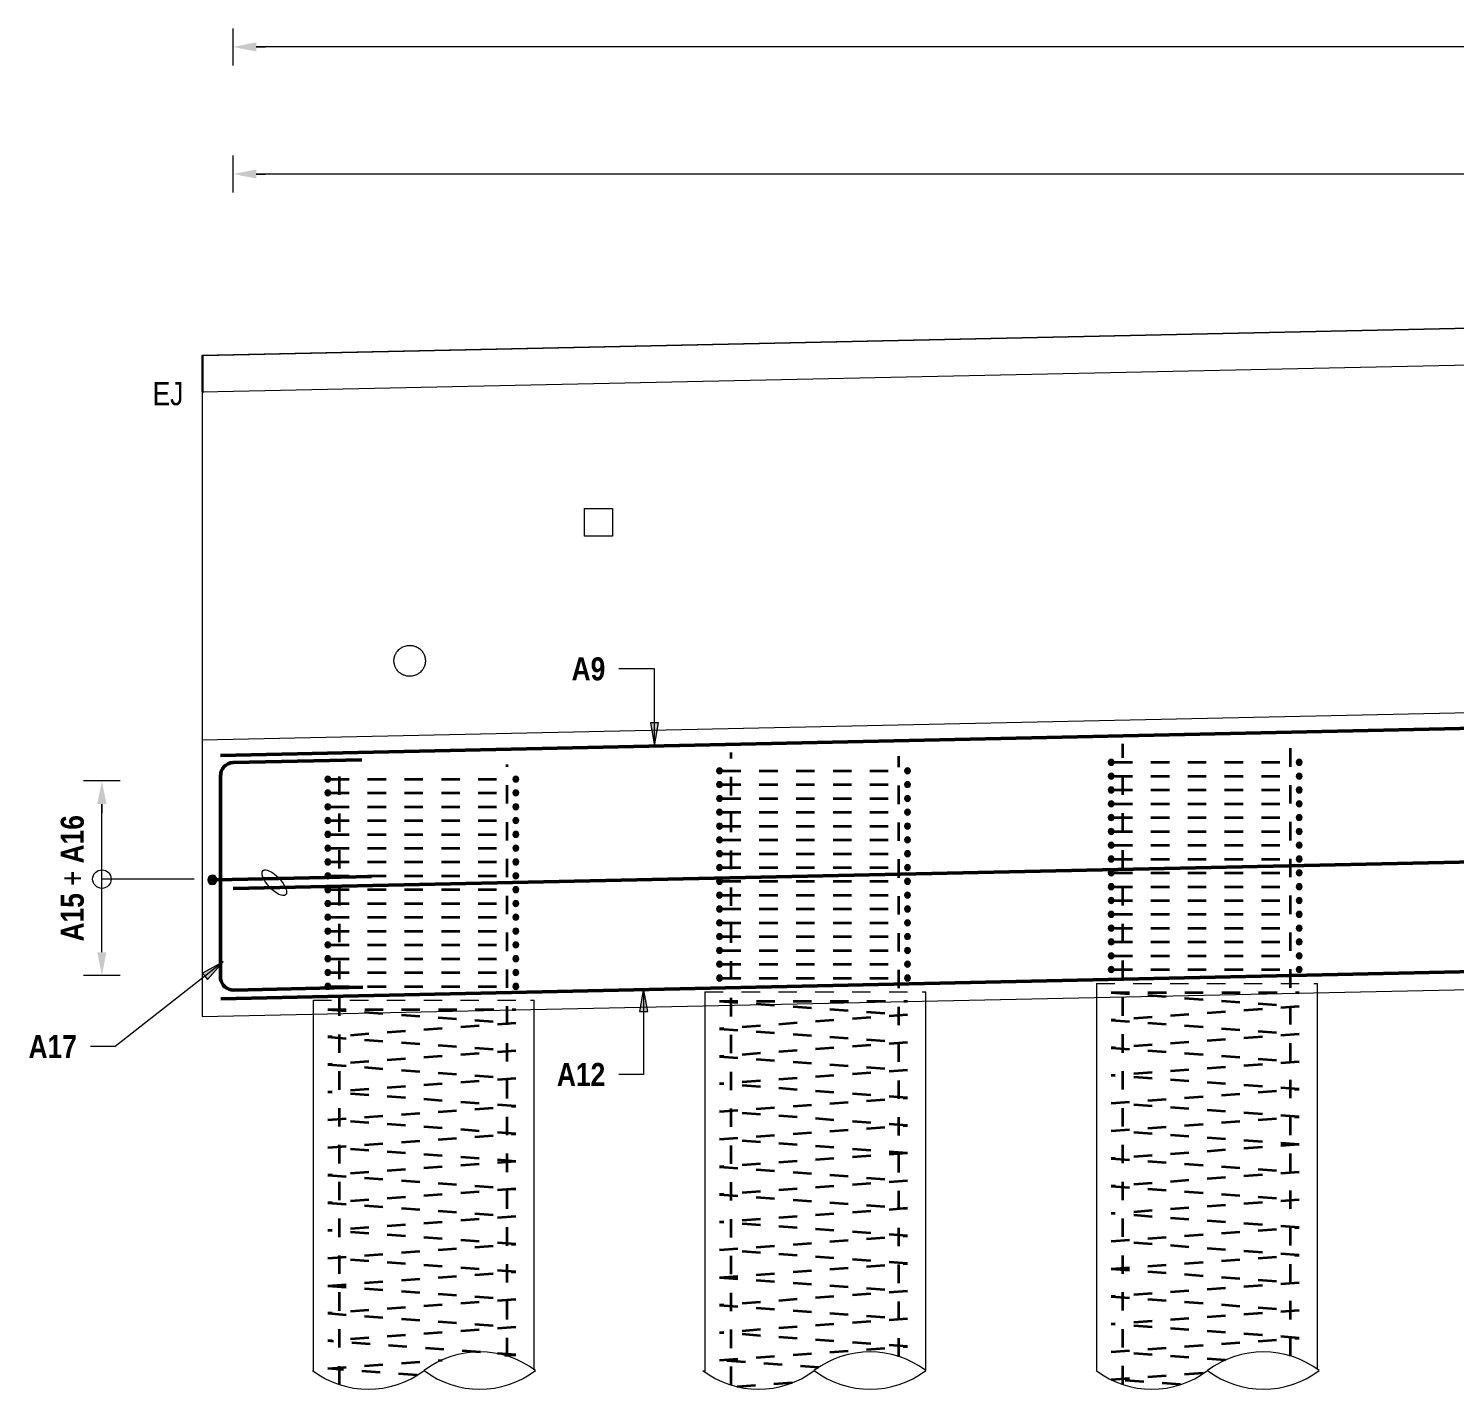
# Model space of a CAD drawing. Header units: metres. Extents: x -1137 to -1030, y 3 to 549.
# Drawn here: x -1097.96 to -1090.22, y 16.15 to 23.57 of the extents above; entities that cross this region are included whole.
import ezdxf

# ---------------------------------------------------------------- set-up
doc = ezdxf.new("R2010")
doc.units = ezdxf.units.M
doc.linetypes.add('JacobsDash', pattern=[0.0045, 0.003, -0.0015])
for name, color, linetype, lineweight in [('A-ANNO-NOTE', 7, 'Continuous', 9), ('A-DETL', 7, 'Continuous', 13), ('A-DETL-GENF', 7, 'Continuous', 9), ('G-ANNO-TEXT', 7, 'Continuous', 9), ('S-BEAM', 7, 'Continuous', 50), ('S-FNDN', 7, 'Continuous', 50), ('S-FNDN-HDLN', 7, 'JacobsDash', 18)]:
    doc.layers.add(name, color=color, linetype=linetype, lineweight=lineweight)
doc.styles.add('Arial Narrow_1', font='ARIALN.TTF', dxfattribs={"height": 0.125})
doc.styles.add('Arial Narrow_B', font='ARIALNB.TTF', dxfattribs={"height": 0.125})

# ---------------------------------------------------------------- blocks, each defined once
blk = doc.blocks.new('01_SFO_FRP_Pile_CastInPlace_CS_BR08 - CAST-IN-PLACE PILE - 1200-8661432-DRG-2873075 - ELEVATION - ABUTMENT B Copy 1')
at = {"layer": 'S-FNDN', "lineweight": 13}
for p, q in [((-1135.2205, 18.2167), (-1135.2205, 16.2801)), ((-1134.0205, 16.2866), (-1134.0205, 18.2424))]:
    blk.add_line(p, q, dxfattribs=at)
at = {"layer": 'S-FNDN-HDLN', "lineweight": 13}
for p, q in [((-1135.2205, 18.293), (-1135.2205, 18.2167)), ((-1135.2205, 18.293), (-1134.0406, 18.293)), ((-1134.0406, 18.293), (-1134.0205, 18.293)), ((-1134.0205, 18.2425), (-1134.0205, 18.293))]:
    blk.add_line(p, q, dxfattribs=at)
blk = doc.blocks.new('01_SFO_FRP_Pile_CastInPlace_CS_BR08 - CAST-IN-PLACE PILE - 1200-8661394-DRG-2873075 - ELEVATION - ABUTMENT B Copy 1')
at = {"layer": 'S-FNDN', "lineweight": 13}
for p, q in [((-1133.0955, 18.2623), (-1133.0955, 16.2751)), ((-1131.8955, 16.2821), (-1131.8955, 18.2881))]:
    blk.add_line(p, q, dxfattribs=at)
at = {"layer": 'S-FNDN-HDLN', "lineweight": 13}
for p, q in [((-1133.0955, 18.338), (-1133.0955, 18.2624)), ((-1133.0955, 18.338), (-1131.9156, 18.338)), ((-1131.9156, 18.338), (-1131.8955, 18.338)), ((-1131.8955, 18.2881), (-1131.8955, 18.338))]:
    blk.add_line(p, q, dxfattribs=at)
blk = doc.blocks.new('S_Det_Reinf_Bar Section_2D Grey - N32-6361576-DRG-2873075 - ELEVATION - ABUTMENT B Copy 1')
at = {"layer": 'A-DETL-GENF', "true_color": 0x808080}
blk.add_hatch(color=8, dxfattribs=at).paths.add_polyline_path([(-1135.1405, 18.352), (-1135.1364, 18.3526), (-1135.1325, 18.3542), (-1135.1292, 18.3567), (-1135.1267, 18.36), (-1135.1251, 18.3639), (-1135.1245, 18.368), (-1135.1251, 18.3722), (-1135.1267, 18.376), (-1135.1292, 18.3793), (-1135.1325, 18.3819), (-1135.1364, 18.3835), (-1135.1405, 18.384), (-1135.1447, 18.3835), (-1135.1485, 18.3819), (-1135.1519, 18.3793), (-1135.1544, 18.376), (-1135.156, 18.3722), (-1135.1565, 18.368), (-1135.156, 18.3639), (-1135.1544, 18.36), (-1135.1519, 18.3567), (-1135.1485, 18.3542), (-1135.1447, 18.3526)])
at = {"layer": 'A-DETL-GENF', "color": 8, "lineweight": 18, "true_color": 0x808080}
for start, end in [(0, 180), (180, 0)]:
    blk.add_arc((-1135.1405, 18.368), 0.016, start, end, dxfattribs=at)
blk = doc.blocks.new('S_Det_Reinf_Bar Section_2D Grey - N32-6361679-DRG-2873075 - ELEVATION - ABUTMENT B Copy 1')
at = {"layer": 'A-DETL-GENF', "true_color": 0x808080}
blk.add_hatch(color=8, dxfattribs=at).paths.add_polyline_path([(-1134.1205, 18.352), (-1134.1153, 18.353), (-1134.1125, 18.3542), (-1134.1092, 18.3567), (-1134.1067, 18.36), (-1134.1051, 18.3639), (-1134.1045, 18.368), (-1134.1051, 18.3722), (-1134.1067, 18.376), (-1134.1092, 18.3793), (-1134.1125, 18.3819), (-1134.1164, 18.3835), (-1134.1205, 18.384), (-1134.1247, 18.3835), (-1134.1285, 18.3819), (-1134.1319, 18.3793), (-1134.1344, 18.376), (-1134.136, 18.3722), (-1134.1365, 18.368), (-1134.136, 18.3639), (-1134.1344, 18.36), (-1134.1319, 18.3567), (-1134.1285, 18.3542), (-1134.1247, 18.3526)])
at = {"layer": 'A-DETL-GENF', "color": 8, "lineweight": 18, "true_color": 0x808080}
for start, end in [(0, 180), (180, 0)]:
    blk.add_arc((-1134.1205, 18.368), 0.016, start, end, dxfattribs=at)
blk = doc.blocks.new('S_Det_Reinf_Bar Section_2D Grey - N32-V14-DRG-2873075 - ELEVATION - ABUTMENT B Copy 1')
at = {"layer": 'A-DETL-GENF', "true_color": 0x808080}
blk.add_hatch(color=8, dxfattribs=at).paths.add_polyline_path([(-1130.8905, 18.818), (-1130.8864, 18.8186), (-1130.8825, 18.8202), (-1130.8792, 18.8227), (-1130.8767, 18.826), (-1130.8751, 18.8299), (-1130.8745, 18.834), (-1130.8751, 18.8382), (-1130.8767, 18.842), (-1130.8792, 18.8453), (-1130.8825, 18.8479), (-1130.8864, 18.8495), (-1130.8908, 18.85), (-1130.8947, 18.8495), (-1130.8985, 18.8479), (-1130.9019, 18.8453), (-1130.9044, 18.842), (-1130.906, 18.8382), (-1130.9065, 18.834), (-1130.906, 18.8299), (-1130.9044, 18.826), (-1130.9019, 18.8227), (-1130.8985, 18.8202), (-1130.8947, 18.8186)])
at = {"layer": 'A-DETL-GENF', "color": 8, "lineweight": 18, "true_color": 0x808080}
for start, end in [(0, 180), (180, 0)]:
    blk.add_arc((-1130.8905, 18.834), 0.016, start, end, dxfattribs=at)
blk = doc.blocks.new('S_Det_Reinf_Bar Section_2D Grey - N32-V15-DRG-2873075 - ELEVATION - ABUTMENT B Copy 1')
at = {"layer": 'A-DETL-GENF', "true_color": 0x808080}
blk.add_hatch(color=8, dxfattribs=at).paths.add_polyline_path([(-1129.8705, 18.818), (-1129.8664, 18.8186), (-1129.8625, 18.8202), (-1129.8592, 18.8227), (-1129.8567, 18.826), (-1129.8551, 18.8299), (-1129.8545, 18.834), (-1129.8551, 18.8382), (-1129.8567, 18.842), (-1129.8592, 18.8453), (-1129.8625, 18.8479), (-1129.8664, 18.8495), (-1129.8708, 18.85), (-1129.8747, 18.8495), (-1129.8785, 18.8479), (-1129.8819, 18.8453), (-1129.8844, 18.842), (-1129.886, 18.8382), (-1129.8865, 18.834), (-1129.886, 18.8299), (-1129.8844, 18.826), (-1129.8819, 18.8227), (-1129.8785, 18.8202), (-1129.8747, 18.8186)])
at = {"layer": 'A-DETL-GENF', "color": 8, "lineweight": 18, "true_color": 0x808080}
for start, end in [(0, 180), (180, 0)]:
    blk.add_arc((-1129.8705, 18.834), 0.016, start, end, dxfattribs=at)
blk = doc.blocks.new('CS_DET_Pile-Column_BreakLine - CS_Tubular BreakLine-6356722-DRG-2873075 - ELEVATION - ABUTMENT B Copy 1')
at = {"layer": 'A-DETL-GENF', "lineweight": 18}
for centre, start, end in [((-1132.1987, 15.8813), 52.95733, 127.04267), ((-1132.8037, 16.6829), 232.95733, 307.04267), ((-1132.1987, 16.6829), 232.95733, 307.04267)]:
    blk.add_arc(centre, 0.5022, start, end, dxfattribs=at)
blk = doc.blocks.new('CS_DET_Rebar Combined - Multiple Bar-7574217-DRG-2873075 - ELEVATION - ABUTMENT B Copy 1')
at = {"layer": 'A-DETL-GENF'}
blk.add_hatch(color=256, dxfattribs=at).paths.add_polyline_path([(-1135.7669, 18.9209), (-1135.7604, 18.9219), (-1135.7544, 18.9245), (-1135.7494, 18.9286), (-1135.7455, 18.9338), (-1135.7431, 18.9399), (-1135.7424, 18.9464), (-1135.7434, 18.9529), (-1135.746, 18.9588), (-1135.7501, 18.9639), (-1135.7554, 18.9678), (-1135.7615, 18.9701), (-1135.768, 18.9709), (-1135.7744, 18.9699), (-1135.7804, 18.9672), (-1135.7855, 18.9632), (-1135.7893, 18.9579), (-1135.7917, 18.9518), (-1135.7924, 18.9453), (-1135.7914, 18.9389), (-1135.7888, 18.9329), (-1135.7847, 18.9278), (-1135.7794, 18.9239), (-1135.7734, 18.9216)])
at = {"layer": 'A-DETL-GENF', "lineweight": 50}
blk.add_line((-1135.7424, 18.9464), (-1134.9039, 18.9645), dxfattribs=at)
at = {"layer": 'A-DETL-GENF'}
for start, end in [(1.23959, 181.23959), (181.23959, 1.23959)]:
    blk.add_arc((-1135.7674, 18.9459), 0.025, start, end, dxfattribs=at)
blk = doc.blocks.new('T2DExtentArrowReinf_v1 - Extent-9258357-DRG-2873075 - ELEVATION - ABUTMENT B Copy 1')
at = {"layer": 'A-DETL-GENF'}
for p, q in [((-1135.6539, 22.7674), (-1135.6539, 22.7774)), ((-1105.3613, 22.7774), (-1135.5289, 22.7774))]:
    blk.add_line(p, q, dxfattribs=at)
blk = doc.blocks.new('T2DExtentArrowReinf_v1 - Extent-7574222-DRG-2873075 - ELEVATION - ABUTMENT B Copy 1')
at = {"layer": 'A-DETL-GENF'}
for p, q in [((-1136.3566, 19.4827), (-1136.3666, 19.4827)), ((-1136.3666, 18.5533), (-1136.3666, 19.3577)), ((-1136.3766, 18.4283), (-1136.3379, 18.4283))]:
    blk.add_line(p, q, dxfattribs=at)
blk = doc.blocks.new('T2DExtentArrowReinf_v1 - Extent-9257225-DRG-2873075 - ELEVATION - ABUTMENT B Copy 1')
at = {"layer": 'A-DETL-GENF'}
for p, q in [((-1135.6539, 23.4574), (-1135.6539, 23.4674)), ((-1105.3613, 23.4674), (-1135.5289, 23.4674))]:
    blk.add_line(p, q, dxfattribs=at)

msp = doc.modelspace()

# ---------------------------------------------------------------- hatches: boundary and pattern name
at = {"layer": 'A-ANNO-NOTE'}
for points in [[(-1096.7243, 23.4424), (-1096.7243, 23.4924), (-1096.8493, 23.4674)], [(-1096.7243, 22.7524), (-1096.7243, 22.8024), (-1096.8493, 22.7774)], [(-1097.537, 19.3577), (-1097.562, 19.4827), (-1097.587, 19.3577)], [(-1097.562, 18.4283), (-1097.537, 18.5533), (-1097.587, 18.5533)]]:
    msp.add_hatch(color=256, dxfattribs=at).paths.add_polyline_path(points)
at = {"layer": 'G-ANNO-TEXT'}
for points in [[(-1094.5636, 19.6733), (-1094.5416, 19.7983), (-1094.5856, 19.7983)], [(-1096.9039, 18.5001), (-1097.0158, 18.4403), (-1096.9886, 18.4056)], [(-1094.6223, 18.3558), (-1094.6443, 18.2308), (-1094.6003, 18.2308)]]:
    msp.add_hatch(color=256, dxfattribs=at).paths.add_polyline_path(points)

# ---------------------------------------------------------------- linework, layer by layer
at = {"layer": 'A-ANNO-NOTE'}
for p, q in [((-1096.8493, 23.3674), (-1096.8493, 23.5674)), ((-1096.7243, 23.4674), (-1096.6743, 23.4674)), ((-1096.8493, 22.6774), (-1096.8493, 22.8774)), ((-1096.7243, 22.7774), (-1096.6743, 22.7774)), ((-1097.462, 19.4827), (-1097.662, 19.4827)), ((-1097.562, 19.3577), (-1097.562, 19.3077)), ((-1097.562, 18.5533), (-1097.562, 18.6033)), ((-1097.662, 18.4283), (-1097.462, 18.4283))]:
    msp.add_line(p, q, dxfattribs=at)
msp.add_circle((-1097.562, 18.9499), 0.05, dxfattribs=at)
at = {"layer": 'A-DETL'}
for p in [(-1080.2634, 22.153), (-1097.0129, 21.5905)]:
    msp.add_line(p, (-1097.0129, 21.7905), dxfattribs=at)
at = {"layer": 'A-DETL', "lineweight": 18}
for p, q in [((-1097.0178, 21.7946), (-1083.8235, 22.0779)), ((-1097.0178, 21.5945), (-1097.0178, 21.7946)), ((-1094.9427, 20.812), (-1094.9427, 20.962)), ((-1094.9427, 20.962), (-1094.7905, 20.962)), ((-1094.7905, 20.962), (-1094.7905, 20.812)), ((-1094.7905, 20.812), (-1094.9427, 20.812)), ((-1097.062, 18.9499), (-1097.562, 18.9499))]:
    msp.add_line(p, q, dxfattribs=at)
at = {"layer": 'A-DETL', "lineweight": 50}
for p, q in [((-1096.9178, 19.6212), (-1087.3366, 19.8286)), ((-1096.8495, 19.5827), (-1096.1512, 19.5978)), ((-1096.9178, 18.4093), (-1096.9178, 19.5081)), ((-1096.8493, 18.8986), (-1085.745, 19.1389)), ((-1087.3366, 18.5082), (-1096.916, 18.301)), ((-1096.1469, 18.3626), (-1096.8468, 18.3475))]:
    msp.add_line(p, q, dxfattribs=at)
at = {"layer": 'A-DETL', "color": 8, "linetype": 'JacobsDash', "lineweight": 35, "true_color": 0x808080}
for p, q in [((-1092.0233, 16.2075), (-1092.0233, 19.684)), ((-1091.1133, 16.3603), (-1091.1133, 19.664)), ((-1096.2733, 16.207), (-1096.2733, 19.593)), ((-1094.1483, 16.2047), (-1094.1483, 19.638)), ((-1093.2383, 16.3575), (-1093.2383, 19.618)), ((-1092.0699, 19.584), (-1091.0819, 19.584)), ((-1095.3633, 16.3598), (-1095.3633, 19.573)), ((-1094.1949, 19.538), (-1093.2069, 19.538)), ((-1092.0699, 19.509), (-1091.0819, 19.509)), ((-1096.3199, 19.493), (-1095.3319, 19.493)), ((-1094.1949, 19.463), (-1093.2069, 19.463)), ((-1092.0699, 19.434), (-1091.0819, 19.434)), ((-1096.3199, 19.418), (-1095.3319, 19.418)), ((-1096.3199, 19.343), (-1095.3319, 19.343)), ((-1094.1949, 19.388), (-1093.2069, 19.388)), ((-1092.0699, 19.359), (-1091.0819, 19.359)), ((-1096.3199, 19.268), (-1095.3319, 19.268)), ((-1094.1949, 19.313), (-1093.2069, 19.313)), ((-1092.0699, 19.284), (-1091.0819, 19.284)), ((-1096.3199, 19.193), (-1095.3319, 19.193)), ((-1094.1949, 19.238), (-1093.2069, 19.238)), ((-1092.0699, 19.209), (-1091.0819, 19.209)), ((-1096.3199, 19.118), (-1095.3319, 19.118)), ((-1094.1949, 19.163), (-1093.2069, 19.163)), ((-1092.0699, 19.134), (-1091.0819, 19.134)), ((-1096.3199, 19.043), (-1095.3319, 19.043)), ((-1094.1949, 19.088), (-1093.2069, 19.088)), ((-1092.0699, 19.059), (-1091.0819, 19.059)), ((-1096.3199, 18.968), (-1095.3319, 18.968)), ((-1094.1949, 19.013), (-1093.2069, 19.013)), ((-1092.0699, 18.984), (-1091.0819, 18.984)), ((-1096.3199, 18.893), (-1095.3319, 18.893)), ((-1094.1949, 18.938), (-1093.2069, 18.938)), ((-1092.0699, 18.909), (-1091.0819, 18.909)), ((-1096.3199, 18.818), (-1095.3319, 18.818)), ((-1094.1949, 18.863), (-1093.2069, 18.863)), ((-1092.0699, 18.834), (-1091.0819, 18.834)), ((-1096.3199, 18.743), (-1095.3319, 18.743)), ((-1094.1949, 18.788), (-1093.2069, 18.788)), ((-1092.0699, 18.759), (-1091.0819, 18.759)), ((-1096.3199, 18.668), (-1095.3319, 18.668)), ((-1094.1949, 18.713), (-1093.2069, 18.713)), ((-1092.0699, 18.684), (-1091.0819, 18.684)), ((-1096.3199, 18.593), (-1095.3319, 18.593)), ((-1094.1949, 18.638), (-1093.2069, 18.638)), ((-1092.0699, 18.609), (-1091.0819, 18.609)), ((-1096.3199, 18.518), (-1095.3319, 18.518)), ((-1094.1949, 18.563), (-1093.2069, 18.563)), ((-1092.0699, 18.534), (-1091.0819, 18.534)), ((-1096.3199, 18.443), (-1095.3319, 18.443)), ((-1094.1949, 18.488), (-1093.2069, 18.488)), ((-1092.0699, 18.459), (-1091.0819, 18.459)), ((-1096.3199, 18.368), (-1095.3319, 18.368)), ((-1094.1949, 18.413), (-1093.2069, 18.413)), ((-1094.2109, 18.288), (-1093.1909, 18.213)), ((-1094.2109, 18.288), (-1093.1909, 18.288)), ((-1092.0859, 18.334), (-1091.0659, 18.259)), ((-1092.0859, 18.334), (-1091.0659, 18.334)), ((-1096.3359, 18.243), (-1095.3159, 18.168)), ((-1096.3359, 18.243), (-1095.3159, 18.243)), ((-1093.1909, 18.213), (-1094.2109, 18.138)), ((-1091.0659, 18.259), (-1092.0859, 18.184)), ((-1092.0859, 18.184), (-1091.0659, 18.109)), ((-1095.3159, 18.168), (-1096.3359, 18.093)), ((-1094.2109, 18.138), (-1093.1909, 18.063)), ((-1091.0659, 18.109), (-1092.0859, 18.034)), ((-1096.3359, 18.093), (-1095.3159, 18.018)), ((-1093.1909, 18.063), (-1094.2109, 17.988)), ((-1092.0859, 18.034), (-1091.0659, 17.959)), ((-1095.3159, 18.018), (-1096.3359, 17.943)), ((-1094.2109, 17.988), (-1093.1909, 17.913)), ((-1091.0659, 17.959), (-1092.0859, 17.884)), ((-1096.3359, 17.943), (-1095.3159, 17.868)), ((-1093.1909, 17.913), (-1094.2109, 17.838)), ((-1091.0659, 17.809), (-1092.0859, 17.884)), ((-1095.3159, 17.868), (-1096.3359, 17.793)), ((-1093.1909, 17.763), (-1094.2109, 17.838)), ((-1092.0859, 17.734), (-1091.0659, 17.809)), ((-1095.3159, 17.718), (-1096.3359, 17.793)), ((-1096.3359, 17.643), (-1095.3159, 17.718)), ((-1094.2109, 17.688), (-1093.1909, 17.763)), ((-1091.0659, 17.659), (-1092.0859, 17.734)), ((-1095.3159, 17.568), (-1096.3359, 17.643)), ((-1093.1909, 17.613), (-1094.2109, 17.688)), ((-1092.0859, 17.584), (-1091.0659, 17.659)), ((-1096.3359, 17.493), (-1095.3159, 17.568)), ((-1094.2109, 17.538), (-1093.1909, 17.613)), ((-1091.0659, 17.509), (-1092.0859, 17.584)), ((-1095.3159, 17.418), (-1096.3359, 17.493)), ((-1093.1909, 17.463), (-1094.2109, 17.538)), ((-1091.0659, 17.509), (-1092.0859, 17.434)), ((-1095.3159, 17.418), (-1096.3359, 17.343)), ((-1093.1909, 17.463), (-1094.2109, 17.388)), ((-1092.0859, 17.434), (-1091.0659, 17.359)), ((-1096.3359, 17.343), (-1095.3159, 17.268)), ((-1094.2109, 17.388), (-1093.1909, 17.313)), ((-1091.0659, 17.359), (-1092.0859, 17.284)), ((-1095.3159, 17.268), (-1096.3359, 17.193)), ((-1093.1909, 17.313), (-1094.2109, 17.238)), ((-1092.0859, 17.284), (-1091.0659, 17.209)), ((-1096.3359, 17.193), (-1095.3159, 17.118)), ((-1094.2109, 17.238), (-1093.1909, 17.163)), ((-1091.0659, 17.209), (-1092.0859, 17.134)), ((-1095.3159, 17.118), (-1096.3359, 17.043)), ((-1093.1909, 17.163), (-1094.2109, 17.088)), ((-1091.0659, 17.059), (-1092.0859, 17.134)), ((-1095.3159, 16.968), (-1096.3359, 17.043)), ((-1093.1909, 17.013), (-1094.2109, 17.088)), ((-1092.0859, 16.984), (-1091.0659, 17.059)), ((-1096.3359, 16.893), (-1095.3159, 16.968)), ((-1094.2109, 16.938), (-1093.1909, 17.013)), ((-1091.0659, 16.909), (-1092.0859, 16.984)), ((-1095.3159, 16.818), (-1096.3359, 16.893)), ((-1093.1909, 16.863), (-1094.2109, 16.938)), ((-1092.0859, 16.834), (-1091.0659, 16.909)), ((-1096.3359, 16.743), (-1095.3159, 16.818)), ((-1094.2109, 16.788), (-1093.1909, 16.863)), ((-1092.0859, 16.834), (-1091.0659, 16.759)), ((-1096.3359, 16.743), (-1095.3159, 16.668)), ((-1094.2109, 16.788), (-1093.1909, 16.713)), ((-1093.1909, 16.713), (-1094.2109, 16.638)), ((-1091.0659, 16.759), (-1092.0859, 16.684)), ((-1095.3159, 16.668), (-1096.3359, 16.593)), ((-1094.2109, 16.638), (-1093.1909, 16.563)), ((-1092.0859, 16.684), (-1091.0659, 16.609)), ((-1096.3359, 16.593), (-1095.3159, 16.518)), ((-1093.1909, 16.563), (-1094.2109, 16.488)), ((-1091.0659, 16.609), (-1092.0859, 16.534)), ((-1095.3159, 16.518), (-1096.3359, 16.443)), ((-1093.1909, 16.413), (-1094.2109, 16.488)), ((-1091.0659, 16.459), (-1092.0859, 16.534)), ((-1095.5076, 16.3821), (-1096.3359, 16.443)), ((-1094.2109, 16.338), (-1093.1909, 16.413)), ((-1092.0859, 16.384), (-1091.0659, 16.459)), ((-1096.3359, 16.293), (-1095.7156, 16.3386)), ((-1095.3159, 16.368), (-1095.442, 16.3773)), ((-1095.3763, 16.3636), (-1095.3159, 16.368)), ((-1093.6715, 16.2984), (-1094.2109, 16.338)), ((-1091.4646, 16.3383), (-1092.0859, 16.384)), ((-1095.8519, 16.2574), (-1096.3359, 16.293)), ((-1092.0859, 16.234), (-1091.5788, 16.2713)), ((-1094.1156, 16.195), (-1093.8127, 16.2173)), ((-1091.7099, 16.2064), (-1092.0859, 16.234))]:
    msp.add_line(p, q, dxfattribs=at)
at = {"layer": 'A-DETL', "lineweight": 50}
for centre, start, end in [((-1096.848, 19.5127), 91.23959, 183.81361), ((-1096.8483, 18.4175), 186.70286, 271.23959)]:
    msp.add_arc(centre, 0.07, start, end, dxfattribs=at)
at = {"layer": 'A-DETL'}
msp.add_ellipse((-1096.6263, 18.9306), major_axis=(-0.0614, 0.0658), ratio=0.388889, dxfattribs=at)
at = {"layer": 'A-DETL', "lineweight": 18}
for points in [[(-1095.8918, 20.051), (-1095.8953, 20.051), (-1095.9022, 20.0514), (-1095.9123, 20.0532), (-1095.9205, 20.0558), (-1095.9269, 20.0584), (-1095.9315, 20.0606), (-1095.9359, 20.0631), (-1095.9403, 20.0658), (-1095.9445, 20.0689), (-1095.9497, 20.0732), (-1095.9546, 20.078), (-1095.959, 20.0832), (-1095.963, 20.0886), (-1095.9666, 20.0944), (-1095.9696, 20.1005), (-1095.9716, 20.1052), (-1095.9733, 20.11), (-1095.9751, 20.1165), (-1095.9764, 20.1232), (-1095.977, 20.1299), (-1095.9772, 20.1367), (-1095.9768, 20.1435), (-1095.9757, 20.1501), (-1095.9747, 20.1551), (-1095.9733, 20.16), (-1095.9715, 20.1652), (-1095.9691, 20.1706), (-1095.9661, 20.1763), (-1095.9628, 20.1817), (-1095.9578, 20.1885), (-1095.9519, 20.1949), (-1095.9455, 20.2004), (-1095.9403, 20.2042), (-1095.9348, 20.2076), (-1095.9273, 20.2116), (-1095.9132, 20.2171), (-1095.9006, 20.219), (-1095.8918, 20.219)], [(-1095.8918, 20.219), (-1095.8883, 20.219), (-1095.8814, 20.2186), (-1095.8714, 20.2168), (-1095.8632, 20.2142), (-1095.8568, 20.2116), (-1095.8522, 20.2094), (-1095.8477, 20.2069), (-1095.8434, 20.2042), (-1095.8392, 20.2011), (-1095.8339, 20.1968), (-1095.8291, 20.192), (-1095.8246, 20.1868), (-1095.8206, 20.1814), (-1095.817, 20.1756), (-1095.814, 20.1695), (-1095.812, 20.1648), (-1095.8104, 20.16), (-1095.8085, 20.1535), (-1095.8073, 20.1468), (-1095.8067, 20.1401), (-1095.8065, 20.1333), (-1095.8069, 20.1265), (-1095.8079, 20.1199), (-1095.809, 20.1149), (-1095.8104, 20.11), (-1095.8122, 20.1048), (-1095.8145, 20.0994), (-1095.8175, 20.0937), (-1095.8209, 20.0883), (-1095.8259, 20.0815), (-1095.8317, 20.0751), (-1095.8382, 20.0696), (-1095.8433, 20.0658), (-1095.8488, 20.0624), (-1095.8563, 20.0584), (-1095.8705, 20.0529), (-1095.8831, 20.051), (-1095.8918, 20.051)]]:
    msp.add_open_spline(points, degree=3, knots=[0, 0, 0, 0, 0.038462, 0.076923, 0.115385, 0.134615, 0.153846, 0.173077, 0.192308, 0.211538, 0.230769, 0.269231, 0.288462, 0.307692, 0.346154, 0.365385, 0.384615, 0.403846, 0.423077, 0.461538, 0.480769, 0.5, 0.538462, 0.557692, 0.576923, 0.596154, 0.615385, 0.639423, 0.663462, 0.6875, 0.711538, 0.759615, 0.783654, 0.807692, 0.831731, 0.855769, 0.903846, 1, 1, 1, 1], dxfattribs=at)
at = {"layer": 'G-ANNO-TEXT'}
for p, q in [((-1094.5636, 20.0915), (-1094.7565, 20.0915)), ((-1094.5636, 19.6733), (-1094.5636, 20.0915)), ((-1094.5416, 19.7983), (-1094.5856, 19.7983)), ((-1094.5856, 19.7983), (-1094.5636, 19.6733)), ((-1094.5636, 19.6733), (-1094.5416, 19.7983)), ((-1096.9039, 18.5001), (-1097.489, 18.0409)), ((-1096.9039, 18.5001), (-1097.0158, 18.4403)), ((-1096.9886, 18.4056), (-1096.9039, 18.5001)), ((-1097.0158, 18.4403), (-1096.9886, 18.4056)), ((-1094.6223, 18.3558), (-1094.6443, 18.2308)), ((-1094.6003, 18.2308), (-1094.6223, 18.3558)), ((-1094.6223, 18.3558), (-1094.6223, 17.8897)), ((-1094.6443, 18.2308), (-1094.6003, 18.2308)), ((-1097.489, 18.0409), (-1097.6232, 18.0409)), ((-1094.6223, 17.8897), (-1094.7565, 17.8897))]:
    msp.add_line(p, q, dxfattribs=at)
at = {"layer": 'S-BEAM', "lineweight": 13}
for p, q in [((-1097.0178, 21.5945), (-1083.8192, 21.8779)), ((-1097.0178, 21.5945), (-1097.0178, 19.7041)), ((-1083.8202, 19.9875), (-1097.0178, 19.7041)), ((-1097.0178, 19.7041), (-1097.0178, 18.2038)), ((-1097.0178, 18.2038), (-1083.8202, 18.4871))]:
    msp.add_line(p, q, dxfattribs=at)
at = {"layer": 'S-FNDN', "lineweight": 13}
for p, q in [((-1092.1659, 18.3079), (-1092.1659, 16.2812)), ((-1090.9659, 16.2877), (-1090.9659, 18.3337))]:
    msp.add_line(p, q, dxfattribs=at)
at = {"layer": 'S-FNDN-HDLN', "lineweight": 13}
for p, q in [((-1092.1659, 18.384), (-1092.1659, 18.308)), ((-1092.1659, 18.384), (-1090.986, 18.384)), ((-1090.986, 18.384), (-1090.9659, 18.384)), ((-1090.9659, 18.3337), (-1090.9659, 18.384))]:
    msp.add_line(p, q, dxfattribs=at)

# ---------------------------------------------------------------- block references
at = {"layer": 'A-DETL-GENF'}
for name, p in [('T2DExtentArrowReinf_v1 - Extent-9257225-DRG-2873075 - ELEVATION - ABUTMENT B Copy 1', (38.8046, 0)), ('T2DExtentArrowReinf_v1 - Extent-9258357-DRG-2873075 - ELEVATION - ABUTMENT B Copy 1', (38.8046, 0)), ('T2DExtentArrowReinf_v1 - Extent-7574222-DRG-2873075 - ELEVATION - ABUTMENT B Copy 1', (38.8046, 0)), ('CS_DET_Rebar Combined - Multiple Bar-7574217-DRG-2873075 - ELEVATION - ABUTMENT B Copy 1', (38.8046, 0)), ('CS_DET_Pile-Column_BreakLine - CS_Tubular BreakLine-6356722-DRG-2873075 - ELEVATION - ABUTMENT B Copy 1', (36.6873, 0)), ('CS_DET_Pile-Column_BreakLine - CS_Tubular BreakLine-6356722-DRG-2873075 - ELEVATION - ABUTMENT B Copy 1', (38.8046, 0)), ('CS_DET_Pile-Column_BreakLine - CS_Tubular BreakLine-6356722-DRG-2873075 - ELEVATION - ABUTMENT B Copy 1', (40.939, 0))]:
    msp.add_blockref(name, p, dxfattribs=at)
at = {"layer": 'A-DETL-GENF', "color": 8, "true_color": 0x808080}
for name, p in [('S_Det_Reinf_Bar Section_2D Grey - N32-6361576-DRG-2873075 - ELEVATION - ABUTMENT B Copy 1', (43.0546, 1.216)), ('S_Det_Reinf_Bar Section_2D Grey - N32-6361679-DRG-2873075 - ELEVATION - ABUTMENT B Copy 1', (43.0546, 1.216)), ('S_Det_Reinf_Bar Section_2D Grey - N32-6361576-DRG-2873075 - ELEVATION - ABUTMENT B Copy 1', (38.8046, 1.125)), ('S_Det_Reinf_Bar Section_2D Grey - N32-6361679-DRG-2873075 - ELEVATION - ABUTMENT B Copy 1', (38.8046, 1.125)), ('S_Det_Reinf_Bar Section_2D Grey - N32-6361576-DRG-2873075 - ELEVATION - ABUTMENT B Copy 1', (40.9296, 1.17)), ('S_Det_Reinf_Bar Section_2D Grey - N32-6361679-DRG-2873075 - ELEVATION - ABUTMENT B Copy 1', (40.9296, 1.17)), ('S_Det_Reinf_Bar Section_2D Grey - N32-6361576-DRG-2873075 - ELEVATION - ABUTMENT B Copy 1', (43.0546, 1.141)), ('S_Det_Reinf_Bar Section_2D Grey - N32-6361679-DRG-2873075 - ELEVATION - ABUTMENT B Copy 1', (43.0546, 1.141)), ('S_Det_Reinf_Bar Section_2D Grey - N32-6361576-DRG-2873075 - ELEVATION - ABUTMENT B Copy 1', (38.8046, 1.05)), ('S_Det_Reinf_Bar Section_2D Grey - N32-6361679-DRG-2873075 - ELEVATION - ABUTMENT B Copy 1', (38.8046, 1.05)), ('S_Det_Reinf_Bar Section_2D Grey - N32-6361576-DRG-2873075 - ELEVATION - ABUTMENT B Copy 1', (40.9296, 1.095)), ('S_Det_Reinf_Bar Section_2D Grey - N32-6361679-DRG-2873075 - ELEVATION - ABUTMENT B Copy 1', (40.9296, 1.095)), ('S_Det_Reinf_Bar Section_2D Grey - N32-6361576-DRG-2873075 - ELEVATION - ABUTMENT B Copy 1', (43.0546, 1.066)), ('S_Det_Reinf_Bar Section_2D Grey - N32-6361679-DRG-2873075 - ELEVATION - ABUTMENT B Copy 1', (43.0546, 1.066)), ('S_Det_Reinf_Bar Section_2D Grey - N32-6361576-DRG-2873075 - ELEVATION - ABUTMENT B Copy 1', (38.8046, 0.975)), ('S_Det_Reinf_Bar Section_2D Grey - N32-6361679-DRG-2873075 - ELEVATION - ABUTMENT B Copy 1', (38.8046, 0.975)), ('S_Det_Reinf_Bar Section_2D Grey - N32-6361576-DRG-2873075 - ELEVATION - ABUTMENT B Copy 1', (40.9296, 1.02)), ('S_Det_Reinf_Bar Section_2D Grey - N32-6361679-DRG-2873075 - ELEVATION - ABUTMENT B Copy 1', (40.9296, 1.02)), ('S_Det_Reinf_Bar Section_2D Grey - N32-6361576-DRG-2873075 - ELEVATION - ABUTMENT B Copy 1', (43.0546, 0.991)), ('S_Det_Reinf_Bar Section_2D Grey - N32-6361679-DRG-2873075 - ELEVATION - ABUTMENT B Copy 1', (43.0546, 0.991)), ('S_Det_Reinf_Bar Section_2D Grey - N32-6361576-DRG-2873075 - ELEVATION - ABUTMENT B Copy 1', (38.8046, 0.9)), ('S_Det_Reinf_Bar Section_2D Grey - N32-6361679-DRG-2873075 - ELEVATION - ABUTMENT B Copy 1', (38.8046, 0.9)), ('S_Det_Reinf_Bar Section_2D Grey - N32-6361576-DRG-2873075 - ELEVATION - ABUTMENT B Copy 1', (40.9296, 0.945)), ('S_Det_Reinf_Bar Section_2D Grey - N32-6361679-DRG-2873075 - ELEVATION - ABUTMENT B Copy 1', (40.9296, 0.945)), ('S_Det_Reinf_Bar Section_2D Grey - N32-6361576-DRG-2873075 - ELEVATION - ABUTMENT B Copy 1', (43.0546, 0.916)), ('S_Det_Reinf_Bar Section_2D Grey - N32-6361679-DRG-2873075 - ELEVATION - ABUTMENT B Copy 1', (43.0546, 0.916)), ('S_Det_Reinf_Bar Section_2D Grey - N32-6361576-DRG-2873075 - ELEVATION - ABUTMENT B Copy 1', (38.8046, 0.825)), ('S_Det_Reinf_Bar Section_2D Grey - N32-6361679-DRG-2873075 - ELEVATION - ABUTMENT B Copy 1', (38.8046, 0.825)), ('S_Det_Reinf_Bar Section_2D Grey - N32-6361576-DRG-2873075 - ELEVATION - ABUTMENT B Copy 1', (40.9296, 0.87)), ('S_Det_Reinf_Bar Section_2D Grey - N32-6361679-DRG-2873075 - ELEVATION - ABUTMENT B Copy 1', (40.9296, 0.87)), ('S_Det_Reinf_Bar Section_2D Grey - N32-6361576-DRG-2873075 - ELEVATION - ABUTMENT B Copy 1', (43.0546, 0.841)), ('S_Det_Reinf_Bar Section_2D Grey - N32-6361679-DRG-2873075 - ELEVATION - ABUTMENT B Copy 1', (43.0546, 0.841)), ('S_Det_Reinf_Bar Section_2D Grey - N32-6361576-DRG-2873075 - ELEVATION - ABUTMENT B Copy 1', (38.8046, 0.75)), ('S_Det_Reinf_Bar Section_2D Grey - N32-6361679-DRG-2873075 - ELEVATION - ABUTMENT B Copy 1', (38.8046, 0.75)), ('S_Det_Reinf_Bar Section_2D Grey - N32-6361576-DRG-2873075 - ELEVATION - ABUTMENT B Copy 1', (40.9296, 0.795)), ('S_Det_Reinf_Bar Section_2D Grey - N32-6361679-DRG-2873075 - ELEVATION - ABUTMENT B Copy 1', (40.9296, 0.795)), ('S_Det_Reinf_Bar Section_2D Grey - N32-6361576-DRG-2873075 - ELEVATION - ABUTMENT B Copy 1', (43.0546, 0.766)), ('S_Det_Reinf_Bar Section_2D Grey - N32-6361679-DRG-2873075 - ELEVATION - ABUTMENT B Copy 1', (43.0546, 0.766)), ('S_Det_Reinf_Bar Section_2D Grey - N32-6361576-DRG-2873075 - ELEVATION - ABUTMENT B Copy 1', (38.8046, 0.675)), ('S_Det_Reinf_Bar Section_2D Grey - N32-6361679-DRG-2873075 - ELEVATION - ABUTMENT B Copy 1', (38.8046, 0.675)), ('S_Det_Reinf_Bar Section_2D Grey - N32-6361576-DRG-2873075 - ELEVATION - ABUTMENT B Copy 1', (40.9296, 0.72)), ('S_Det_Reinf_Bar Section_2D Grey - N32-6361679-DRG-2873075 - ELEVATION - ABUTMENT B Copy 1', (40.9296, 0.72)), ('S_Det_Reinf_Bar Section_2D Grey - N32-6361576-DRG-2873075 - ELEVATION - ABUTMENT B Copy 1', (43.0546, 0.691)), ('S_Det_Reinf_Bar Section_2D Grey - N32-6361679-DRG-2873075 - ELEVATION - ABUTMENT B Copy 1', (43.0546, 0.691)), ('S_Det_Reinf_Bar Section_2D Grey - N32-6361576-DRG-2873075 - ELEVATION - ABUTMENT B Copy 1', (38.8046, 0.6)), ('S_Det_Reinf_Bar Section_2D Grey - N32-6361679-DRG-2873075 - ELEVATION - ABUTMENT B Copy 1', (38.8046, 0.6)), ('S_Det_Reinf_Bar Section_2D Grey - N32-6361576-DRG-2873075 - ELEVATION - ABUTMENT B Copy 1', (40.9296, 0.645)), ('S_Det_Reinf_Bar Section_2D Grey - N32-6361679-DRG-2873075 - ELEVATION - ABUTMENT B Copy 1', (40.9296, 0.645)), ('S_Det_Reinf_Bar Section_2D Grey - N32-6361576-DRG-2873075 - ELEVATION - ABUTMENT B Copy 1', (43.0546, 0.616)), ('S_Det_Reinf_Bar Section_2D Grey - N32-6361679-DRG-2873075 - ELEVATION - ABUTMENT B Copy 1', (43.0546, 0.616)), ('S_Det_Reinf_Bar Section_2D Grey - N32-6361576-DRG-2873075 - ELEVATION - ABUTMENT B Copy 1', (38.8046, 0.525)), ('S_Det_Reinf_Bar Section_2D Grey - N32-6361679-DRG-2873075 - ELEVATION - ABUTMENT B Copy 1', (38.8046, 0.525)), ('S_Det_Reinf_Bar Section_2D Grey - N32-6361576-DRG-2873075 - ELEVATION - ABUTMENT B Copy 1', (40.9296, 0.57)), ('S_Det_Reinf_Bar Section_2D Grey - N32-6361576-DRG-2873075 - ELEVATION - ABUTMENT B Copy 1', (40.9296, 0.495)), ('S_Det_Reinf_Bar Section_2D Grey - N32-6361679-DRG-2873075 - ELEVATION - ABUTMENT B Copy 1', (40.9296, 0.57)), ('S_Det_Reinf_Bar Section_2D Grey - N32-6361679-DRG-2873075 - ELEVATION - ABUTMENT B Copy 1', (40.9296, 0.495)), ('S_Det_Reinf_Bar Section_2D Grey - N32-6361576-DRG-2873075 - ELEVATION - ABUTMENT B Copy 1', (43.0546, 0.541)), ('S_Det_Reinf_Bar Section_2D Grey - N32-6361679-DRG-2873075 - ELEVATION - ABUTMENT B Copy 1', (43.0546, 0.541)), ('S_Det_Reinf_Bar Section_2D Grey - N32-6361576-DRG-2873075 - ELEVATION - ABUTMENT B Copy 1', (38.8046, 0.45)), ('S_Det_Reinf_Bar Section_2D Grey - N32-6361679-DRG-2873075 - ELEVATION - ABUTMENT B Copy 1', (38.8046, 0.45)), ('S_Det_Reinf_Bar Section_2D Grey - N32-6361576-DRG-2873075 - ELEVATION - ABUTMENT B Copy 1', (40.9296, 0.42)), ('S_Det_Reinf_Bar Section_2D Grey - N32-6361679-DRG-2873075 - ELEVATION - ABUTMENT B Copy 1', (40.9296, 0.42)), ('S_Det_Reinf_Bar Section_2D Grey - N32-V14-DRG-2873075 - ELEVATION - ABUTMENT B Copy 1', (38.8046, 0)), ('S_Det_Reinf_Bar Section_2D Grey - N32-V15-DRG-2873075 - ELEVATION - ABUTMENT B Copy 1', (38.8046, 0)), ('S_Det_Reinf_Bar Section_2D Grey - N32-6361576-DRG-2873075 - ELEVATION - ABUTMENT B Copy 1', (38.8046, 0.375)), ('S_Det_Reinf_Bar Section_2D Grey - N32-6361679-DRG-2873075 - ELEVATION - ABUTMENT B Copy 1', (38.8046, 0.375)), ('S_Det_Reinf_Bar Section_2D Grey - N32-6361576-DRG-2873075 - ELEVATION - ABUTMENT B Copy 1', (40.9296, 0.345)), ('S_Det_Reinf_Bar Section_2D Grey - N32-6361679-DRG-2873075 - ELEVATION - ABUTMENT B Copy 1', (40.9296, 0.345)), ('S_Det_Reinf_Bar Section_2D Grey - N32-6361576-DRG-2873075 - ELEVATION - ABUTMENT B Copy 1', (43.0546, 0.391)), ('S_Det_Reinf_Bar Section_2D Grey - N32-6361679-DRG-2873075 - ELEVATION - ABUTMENT B Copy 1', (43.0546, 0.391)), ('S_Det_Reinf_Bar Section_2D Grey - N32-6361576-DRG-2873075 - ELEVATION - ABUTMENT B Copy 1', (38.8046, 0.3)), ('S_Det_Reinf_Bar Section_2D Grey - N32-6361679-DRG-2873075 - ELEVATION - ABUTMENT B Copy 1', (38.8046, 0.3)), ('S_Det_Reinf_Bar Section_2D Grey - N32-6361576-DRG-2873075 - ELEVATION - ABUTMENT B Copy 1', (40.9296, 0.27)), ('S_Det_Reinf_Bar Section_2D Grey - N32-6361679-DRG-2873075 - ELEVATION - ABUTMENT B Copy 1', (40.9296, 0.27)), ('S_Det_Reinf_Bar Section_2D Grey - N32-6361576-DRG-2873075 - ELEVATION - ABUTMENT B Copy 1', (43.0546, 0.316)), ('S_Det_Reinf_Bar Section_2D Grey - N32-6361679-DRG-2873075 - ELEVATION - ABUTMENT B Copy 1', (43.0546, 0.316)), ('S_Det_Reinf_Bar Section_2D Grey - N32-6361576-DRG-2873075 - ELEVATION - ABUTMENT B Copy 1', (38.8046, 0.225)), ('S_Det_Reinf_Bar Section_2D Grey - N32-6361679-DRG-2873075 - ELEVATION - ABUTMENT B Copy 1', (38.8046, 0.225)), ('S_Det_Reinf_Bar Section_2D Grey - N32-6361576-DRG-2873075 - ELEVATION - ABUTMENT B Copy 1', (40.9296, 0.195)), ('S_Det_Reinf_Bar Section_2D Grey - N32-6361679-DRG-2873075 - ELEVATION - ABUTMENT B Copy 1', (40.9296, 0.195)), ('S_Det_Reinf_Bar Section_2D Grey - N32-6361576-DRG-2873075 - ELEVATION - ABUTMENT B Copy 1', (43.0546, 0.241)), ('S_Det_Reinf_Bar Section_2D Grey - N32-6361679-DRG-2873075 - ELEVATION - ABUTMENT B Copy 1', (43.0546, 0.241)), ('S_Det_Reinf_Bar Section_2D Grey - N32-6361576-DRG-2873075 - ELEVATION - ABUTMENT B Copy 1', (38.8046, 0.15)), ('S_Det_Reinf_Bar Section_2D Grey - N32-6361679-DRG-2873075 - ELEVATION - ABUTMENT B Copy 1', (38.8046, 0.15)), ('S_Det_Reinf_Bar Section_2D Grey - N32-6361576-DRG-2873075 - ELEVATION - ABUTMENT B Copy 1', (40.9296, 0.12)), ('S_Det_Reinf_Bar Section_2D Grey - N32-6361679-DRG-2873075 - ELEVATION - ABUTMENT B Copy 1', (40.9296, 0.12)), ('S_Det_Reinf_Bar Section_2D Grey - N32-6361576-DRG-2873075 - ELEVATION - ABUTMENT B Copy 1', (43.0546, 0.166)), ('S_Det_Reinf_Bar Section_2D Grey - N32-6361679-DRG-2873075 - ELEVATION - ABUTMENT B Copy 1', (43.0546, 0.166)), ('S_Det_Reinf_Bar Section_2D Grey - N32-6361576-DRG-2873075 - ELEVATION - ABUTMENT B Copy 1', (38.8046, 0.075)), ('S_Det_Reinf_Bar Section_2D Grey - N32-6361679-DRG-2873075 - ELEVATION - ABUTMENT B Copy 1', (38.8046, 0.075)), ('S_Det_Reinf_Bar Section_2D Grey - N32-6361576-DRG-2873075 - ELEVATION - ABUTMENT B Copy 1', (40.9296, 0.045)), ('S_Det_Reinf_Bar Section_2D Grey - N32-6361679-DRG-2873075 - ELEVATION - ABUTMENT B Copy 1', (40.9296, 0.045)), ('S_Det_Reinf_Bar Section_2D Grey - N32-6361576-DRG-2873075 - ELEVATION - ABUTMENT B Copy 1', (43.0546, 0.091)), ('S_Det_Reinf_Bar Section_2D Grey - N32-6361679-DRG-2873075 - ELEVATION - ABUTMENT B Copy 1', (43.0546, 0.091)), ('S_Det_Reinf_Bar Section_2D Grey - N32-6361576-DRG-2873075 - ELEVATION - ABUTMENT B Copy 1', (38.8046, 0)), ('S_Det_Reinf_Bar Section_2D Grey - N32-6361679-DRG-2873075 - ELEVATION - ABUTMENT B Copy 1', (38.8046, 0))]:
    msp.add_blockref(name, p, dxfattribs=at)
at = {"layer": 'S-FNDN-HDLN', "lineweight": 13}
for name in ['01_SFO_FRP_Pile_CastInPlace_CS_BR08 - CAST-IN-PLACE PILE - 1200-8661394-DRG-2873075 - ELEVATION - ABUTMENT B Copy 1', '01_SFO_FRP_Pile_CastInPlace_CS_BR08 - CAST-IN-PLACE PILE - 1200-8661432-DRG-2873075 - ELEVATION - ABUTMENT B Copy 1']:
    msp.add_blockref(name, (38.8046, 0), dxfattribs=at)

# ---------------------------------------------------------------- texts
at = {"layer": 'G-ANNO-TEXT', "char_height": 0.125, "attachment_point": 1, "bg_fill": 3, "box_fill_scale": 1, "bg_fill_color": 256, "bg_fill_true_color": 13158600, "bg_fill_transparency": 0}
for s, insert, style in [('EJ', (-1097.2869, 21.6477), 'Arial Narrow_1'), ('A17', (-1097.96, 18.1034), 'Arial Narrow_B'), ('A12', (-1095.0933, 17.9522), 'Arial Narrow_B')]:
    msp.add_mtext(s, dxfattribs=dict(at, insert=insert, style=style))
at = {"layer": 'G-ANNO-TEXT', "insert": (-1097.7851, 18.6115), "char_height": 0.125, "attachment_point": 1, "rotation": 90, "style": 'Arial Narrow_B', "bg_fill": 3, "box_fill_scale": 1, "bg_fill_color": 256, "bg_fill_true_color": 13158600, "bg_fill_transparency": 0}
msp.add_mtext('A15 ', dxfattribs=at)

# ---------------------------------------------------------------- next in the draw order: texts
at = {"layer": 'G-ANNO-TEXT', "insert": (-1095.0135, 20.154), "char_height": 0.125, "attachment_point": 1, "style": 'Arial Narrow_B', "bg_fill": 3, "box_fill_scale": 1, "bg_fill_color": 256, "bg_fill_true_color": 13158600, "bg_fill_transparency": 0}
msp.add_mtext('A9', dxfattribs=at)
at = {"layer": 'G-ANNO-TEXT', "insert": (-1097.7851, 18.9125), "char_height": 0.125, "attachment_point": 1, "rotation": 90, "style": 'Arial Narrow_1', "bg_fill": 3, "box_fill_scale": 1, "bg_fill_color": 256, "bg_fill_true_color": 13158600, "bg_fill_transparency": 0}
msp.add_mtext('+ ', dxfattribs=at)

# ---------------------------------------------------------------- next in the draw order: texts
at = {"layer": 'G-ANNO-TEXT', "insert": (-1097.7851, 19.0349), "char_height": 0.125, "attachment_point": 1, "rotation": 90, "style": 'Arial Narrow_B', "bg_fill": 3, "box_fill_scale": 1, "bg_fill_color": 256, "bg_fill_true_color": 13158600, "bg_fill_transparency": 0}
msp.add_mtext('A16', dxfattribs=at)

doc.saveas('drawing.dxf')
